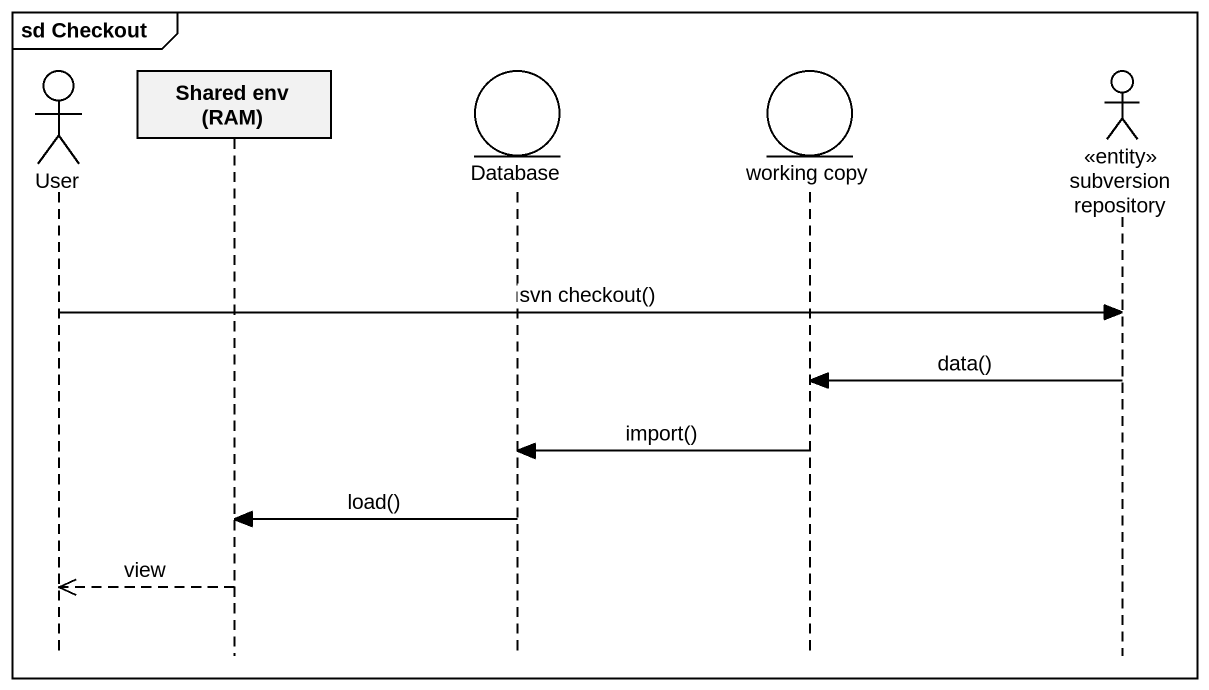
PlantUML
@startuml
mainframe sd Checkout
hide footbox
actor User
participant "Shared env (RAM)" as Shared_env_RAM
entity "Database" as Database_
entity "working copy" as working_copy
actor "subversion repository" as subversion_repository <<entity>>

User -> subversion_repository : svn checkout()
subversion_repository -> working_copy : data()
working_copy -> Database_ : import()
Database_ -> Shared_env_RAM : load()
Shared_env_RAM -->> User : view
@enduml
